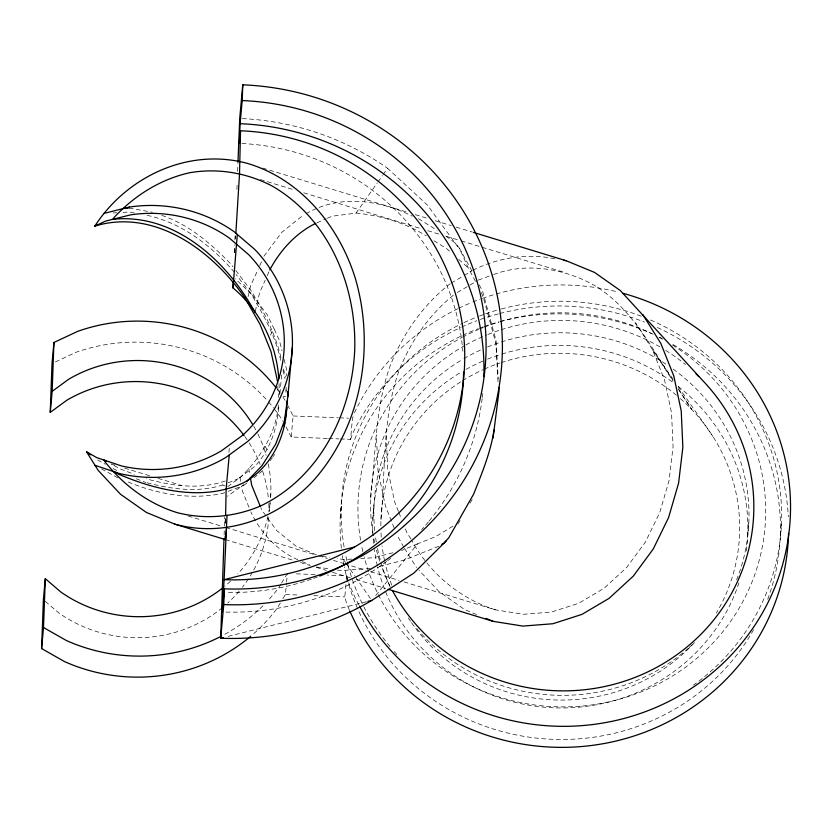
<?xml version="1.0" encoding="UTF-8"?>
<svg xmlns="http://www.w3.org/2000/svg" width="832" height="832" viewBox="0 0 832 832"><rect width="100%" height="100%" fill="white"/><g stroke="black" fill="none" stroke-linecap="round" stroke-linejoin="round"><path stroke-width="0.62" stroke-dasharray="4.16 3.12" d="M225.618 523.401L225.618 517.4M225.202 522.569L225.306 516.485M224.12 535.08L224.38 527.342M224.422 526.053L224.713 517.026M234.395 252.647L234.697 244.91M234.905 239.741L235.061 235.872M236.902 189.426L237.11 184.267M237.619 171.361L237.931 163.623M234.77 252.564L234.998 247.468M235.425 238.638L235.539 236.122M234.926 252.741L235.04 250.162M235.602 238.524L235.726 235.934M380.973 519.47C385.746 469.383 381.95 417.394 399.526 369.398C411.528 339.976 430.071 313.435 455.198 293.769M475.457 281.278L468.198 267.862L459.389 248.186L454.969 242.83L444.694 235.154M228.914 452.483L229.382 447.377M280.717 360.37C275.402 336.263 263.338 314.257 250.702 293.301L235.29 278.855M227.75 486.699L254.946 466.305C270.369 449.634 277.628 427.471 278.907 405.101M228.186 491.369L243.672 485.42L243.734 484.744L227.386 496.257M269.246 511.254L270.036 502.59M270.483 497.65L270.816 493.938M279.947 393.63L281.913 372.091M327.34 438.443L291.221 436.987L293.134 415.969L288.049 405.902M282.88 598.77L285.459 594.495L286.468 583.367M286.582 582.13L287.373 573.466M340.226 517.826L341.37 505.211M340.236 438.963L350.553 439.379L352.466 418.35L354.047 413.899M349.242 609.69A228.415 220.626 5.2 0 1 346.362 602.586L344.791 596.877L346.258 580.798M346.372 579.561L346.705 575.848L327.361 575.078M370.666 497.952C375.939 453.305 374.868 407.212 390.655 364.52C403.478 333.081 423.28 304.741 450.122 283.733M372.819 519.137L373.974 506.522M747.739 534.206L748.883 521.591M780.333 535.517L781.487 522.902M278.439 405.184C275.974 434.21 259.189 460.075 238.139 479.388M248.134 296.546L250.661 285.657L258.211 269.11M255.31 311.178L259.563 292.864L265.19 280.238M350.553 439.379L352.529 433.815A228.415 220.626 5.2 0 1 460.387 327.61M259.771 265.616L261.851 260.957M267.238 275.652L269.287 271.066M460.054 520.52L457.527 524.763M470.09 503.1L472.649 498.732M280.914 584.168L278.98 587.371A173.347 167.44 5.2 0 1 267.509 601.099M281.57 583.097L286.728 574.538M280.301 603.054L277.066 608.4A173.347 167.44 5.2 0 1 251.711 635.419M270.244 335.13L274.321 329.337L267.394 315.026L250.744 292.843M327.298 218.265L331.874 216.247L356.002 213.127L377.198 182.978M377.936 181.927L382.377 175.625M383.115 174.574L387.546 168.272L427.357 205.015L459.337 248.83M270.067 460.751L272.376 457.642M273.135 456.612L274.674 454.532M263.921 256.298L281.809 232.336L303.774 214.718M262.61 470.714L254.041 477.755M375.752 595.483L417.622 543.816L435.344 536.765L453.534 525.876M243.672 485.42L247.822 482.352M451.214 283.088L463.143 276.037M464.225 275.392L471.817 270.899M472.909 270.254C498.337 257.577 528.31 252.658 556.234 259.137M457.413 292.469L477.277 280.717M478.379 280.062L492.44 274.945M55.432 361.91L75.837 352.362A173.347 167.44 5.2 0 1 267.613 400.951M417.622 543.816L401.482 550.566M316.992 222.81L326.144 218.774M306.093 213.751C338.874 194.293 379.423 199.607 412.235 216.164M147.16 482.789C172.255 489.382 200.002 493.168 224.952 484.13M228.28 482.778L238.191 478.764M438.714 546.291L404.165 560.061L379.174 566.478M225.233 481C199.711 489.954 171.694 485.898 146.234 478.795M224.734 492.606L222.487 493.407C190.091 500.282 156.437 494.021 126.318 481.229M493.626 274.56C525.138 262.6 560.882 268.039 590.377 283.171C629.117 304.252 649.678 344.365 672.641 380.016M392.964 552.75L373.506 557.752L360.724 558.542M228.259 636.334L366.704 601.692M356.002 213.127L356.814 213.075C381.191 215.81 405.454 222.778 426.286 235.914M123.022 212.41L128.773 211.994L134.898 213.106M351.78 559.094L344.115 559.572L337.178 558.553M370.427 568.485L341.099 570.596L337.397 570.055M113.1 212.93L116.906 212.753M283.213 396.302L285.542 396.396M293.134 415.969L338.281 417.778M339.57 417.83L348.598 418.194M328.63 438.495L338.946 438.911M296.4 573.83L315.754 574.61M285.459 594.495L299.645 595.067M313.841 595.639L344.791 596.877M322.379 556.4L329.774 557.471M316.441 566.998L330.002 568.974M403.967 581.901L495.425 609.825L523.286 614.286L551.398 612.082L578.666 603.304L604.053 588.286L626.579 567.611L645.372 542.079L659.724 512.658L669.084 480.48L673.067 446.794L671.549 412.88L664.581 380.058L652.413 349.565L635.534 322.598M129.137 208.042L152.402 212.264M147.139 215.332C181.532 222.747 211.214 245.565 233.917 271.679M262.704 168.064L407.919 212.399M415.334 214.666L428.938 218.816M435.115 220.709L451.183 225.618M456.134 227.126L472.202 232.034M260.364 179.566L293.862 189.8M303.794 192.826L421.574 228.79M427.752 230.682L440.128 234.458M446.316 236.35L459.919 240.5M461.157 240.874L480.948 246.917M482.186 247.302L563.826 272.23M222.685 485.046L224.9 485.722M114.785 465.119L111.072 463.996L121.035 469.269L134.243 474.261M124.675 468.146L151.871 476.455M158.059 478.338L181.553 485.514M188.053 515.965L222.227 526.406M225.888 527.519L316.202 555.1M318.677 555.859L327.33 558.501M333.507 560.383L343.398 563.41M344.635 563.784L365.643 570.201M370.594 571.709L399.017 580.393M225.42 539.604L294.299 560.633M300.446 562.515L310.284 565.51M316.451 567.393L326.331 570.409M332.509 572.302L351.042 577.959M355.982 579.467L385.622 588.515M136.313 478.795L145.902 482.508M495.425 609.825C459.659 598.634 429.322 572.946 411.559 540.041M476.549 614.515L464.734 609.648L438.87 591.479L419.078 570.294M161.866 215.415C189.197 224.661 211.266 243.88 231.046 264.254L232.95 266.76M316.41 554.882L295.942 546.083L276.734 530.598L261.778 510.016L260.822 507.645M297.783 559.676C276.91 550.722 260.354 532.241 250.848 511.888M302.411 561.673L309.348 564.658M117.905 477.87L101.462 468.905M97.708 459.971L105.373 464.235M113.048 468.51L117.437 470.943M418.517 218.67L437.06 230.35M433.961 240.75L447.117 249.038L451.256 252.678M45.334 601.37L58.989 613.08A132.558 128.045 5.2 0 0 220.948 608.826M458.723 259.355L468.198 267.862M250.702 293.301L236.111 274.57M235.789 270.504L250.962 290.451C264.17 312.187 276.234 335.265 281.538 360.329M673.067 379.226L652.413 349.565L673.046 381.046M678.226 386.641L712.889 436.415M264.898 446.233L268.393 451.277M343.335 559.447L345.478 562.526M346.185 563.555L354.858 576.077M355.597 577.127L370.999 599.373M678.028 388.638L691.548 409.261L678.246 388.679M410.883 538.959L406.838 532.49L404.03 525.45M403.811 547.258L397.02 535.101M404.477 548.33L416.499 567.538M459.389 248.186L473.273 273.395M479.284 284.887L482.726 291.668L496.049 340.444L498.222 379.007M481.333 292.5L483.486 297.981L495.841 343.054L498.16 384.114M286.135 426.93L291.221 436.987M274.321 329.337L279.406 340.413L281.986 350.875M248.976 507.26L242.393 491.067L241.571 486.273M398.414 511.378L394.68 501.998L387.702 469.175L386.183 435.261M398.882 512.554L401.222 518.419M394.139 527.873L385.476 506.158L378.03 471.089L376.407 434.866M346.705 575.848L347.963 580.414M284.066 359.278L286.291 368.191L286.718 375.939M283.514 369.002L285.48 377.135M282.963 370.146L284.96 378.477M248.758 468.302L249.995 475.415M240.032 477.402L240.687 481.208M286.062 387.275L286.281 391.071M285.834 389.792L285.979 392.33M277.815 386.35L278.47 397.602M279.011 383.542L279.646 394.878M268.466 401.908A173.347 167.44 5.2 0 1 273.426 407.846M274.227 408.855A173.347 167.44 5.2 0 1 283.182 421.377M461.552 327.08A228.415 220.626 5.2 0 1 476.83 320.746M480.397 319.446A228.415 220.626 5.2 0 1 498.649 313.799M499.886 313.477A228.415 220.626 5.2 0 1 644.478 322.046M657.374 327.517A228.415 220.626 5.2 0 1 788.33 516.745M268.788 517.462A132.558 128.045 5.2 0 1 252.98 571.366M252.356 572.468A132.558 128.045 5.2 0 1 249.049 577.886M248.352 578.947A132.558 128.045 5.2 0 1 242.455 587.163M239.252 591.105A132.558 128.045 5.2 0 1 227.75 603.044M244.899 436.654A132.558 128.045 5.2 0 1 247.094 439.785M249.184 442.967A132.558 128.045 5.2 0 1 260.156 464.412M262.735 471.526A132.558 128.045 5.2 0 1 268.424 498.618M268.809 503.651A132.558 128.045 5.2 0 1 268.986 511.202M673.067 344.583A220.251 212.753 5.2 0 1 767.073 601.047M753.584 629.751A220.251 212.753 5.2 0 1 535.538 737.984A220.251 212.753 5.2 0 1 348.306 583.003M347.953 581.776A220.251 212.753 5.2 0 1 344.323 566.935M344.074 565.698A220.251 212.753 5.2 0 1 342.337 555.734M341.359 548.205A220.251 212.753 5.2 0 1 461.635 335.816M462.81 335.254A220.251 212.753 5.2 0 1 478.39 328.64M479.596 328.182A220.251 212.753 5.2 0 1 483.246 326.841M484.432 326.425A220.251 212.753 5.2 0 1 498.93 321.922M500.146 321.589A220.251 212.753 5.2 0 1 651.674 333.611M659.672 337.376A220.251 212.753 5.2 0 1 661.939 338.52M358.904 604.947A228.415 220.626 5.2 0 1 348.733 582.743M354.442 412.786A228.415 220.626 5.2 0 1 457.704 308.786M458.848 308.225A228.415 220.626 5.2 0 1 471.64 302.505M472.815 302.026A228.415 220.626 5.2 0 1 479.929 299.281M482.31 298.418A228.415 220.626 5.2 0 1 618.342 292.074M263.037 605.717A173.347 167.44 5.2 0 1 222.758 635.419M276.931 388.846A173.347 167.44 5.2 0 1 280.02 392.964M282.974 397.166A173.347 167.44 5.2 0 1 285.095 400.358M270.192 502.694A132.558 128.045 5.2 0 1 268.923 511.43M267.935 516.36A132.558 128.045 5.2 0 1 237.786 573.914M230.599 581.152A132.558 128.045 5.2 0 1 224.858 586.186M253.739 426.275A132.558 128.045 5.2 0 1 257.39 432.983M257.962 434.117A132.558 128.045 5.2 0 1 266.136 455.333M268.258 463.934A132.558 128.045 5.2 0 1 270.629 497.682M389.802 585.53A191.703 185.172 5.2 0 1 381.337 565.822M379.683 561.07A191.703 185.172 5.2 0 1 376.449 550.17M374.681 542.818A191.703 185.172 5.2 0 1 373.017 534.196M372.809 532.927A191.703 185.172 5.2 0 1 464.724 345.582M465.847 344.947A191.703 185.172 5.2 0 1 486.741 334.932M487.937 334.443A191.703 185.172 5.2 0 1 500.011 330.065M501.238 329.67A191.703 185.172 5.2 0 1 660.13 347.027M665.662 350.366A191.703 185.172 5.2 0 1 685.474 364.582M738.982 582.837A187.626 181.23 5.2 0 1 552.999 707.772A187.626 181.23 5.2 0 1 377.686 567.091M377.395 565.843A187.626 181.23 5.2 0 1 374.369 549.609M373.61 543.286A187.626 181.23 5.2 0 1 373.079 536.931M372.996 535.652A187.626 181.23 5.2 0 1 461.646 371.883M465.982 369.398A187.626 181.23 5.2 0 1 482.934 361.057M487.604 359.112A187.626 181.23 5.2 0 1 500.625 354.442M501.831 354.068A187.626 181.23 5.2 0 1 674.138 383.302M678.278 386.474A187.626 181.23 5.2 0 1 746.179 551.928M680.389 398.59A179.462 173.347 5.2 0 1 716.404 613.059M694.429 642.626A179.462 173.347 5.2 0 1 411.195 622.242M410.467 621.192A179.462 173.347 5.2 0 1 408.356 617.999M391.747 585.135A179.462 173.347 5.2 0 1 384.873 562.068M384.602 560.83A179.462 173.347 5.2 0 1 382.096 545.927M381.254 537.118A179.462 173.347 5.2 0 1 380.942 530.795M380.858 525.751A179.462 173.347 5.2 0 1 461.552 381.295M462.634 380.609A179.462 173.347 5.2 0 1 483.111 369.668M484.297 369.138A179.462 173.347 5.2 0 1 499.959 363.002M501.176 362.596A179.462 173.347 5.2 0 1 676.458 395.231M673.192 369.148A187.626 181.23 5.2 0 1 736.642 579.831M692.141 644.862A187.626 181.23 5.2 0 1 689.291 647.462M688.334 648.315A187.626 181.23 5.2 0 1 414.752 626.174M390.187 587.007A187.626 181.23 5.2 0 1 377.447 548.246M376.282 542.006A187.626 181.23 5.2 0 1 375.346 535.725M374.754 530.67A187.626 181.23 5.2 0 1 462.79 359.268M463.861 358.634A187.626 181.23 5.2 0 1 481.77 349.45M487.583 346.975A187.626 181.23 5.2 0 1 667.982 365.508M650.52 319.987A220.251 212.753 5.2 0 1 693.451 685.173M396.812 654.399A220.251 212.753 5.2 0 1 394.233 651.529M390.042 646.63A220.251 212.753 5.2 0 1 362.825 604.77M362.263 603.616A220.251 212.753 5.2 0 1 347.152 561.766M346.85 560.529A220.251 212.753 5.2 0 1 345.478 554.32M344.084 546.863A220.251 212.753 5.2 0 1 462.779 323.201M463.965 322.639A220.251 212.753 5.2 0 1 478.317 316.482M479.534 316.025A220.251 212.753 5.2 0 1 484.401 314.226M485.586 313.81A220.251 212.753 5.2 0 1 500.074 309.306M501.301 308.974A220.251 212.753 5.2 0 1 642.314 316.618M672.485 345.041A203.944 196.986 5.2 0 1 680.524 670.769A203.944 196.986 5.2 0 1 364.073 556.66M362.835 551.616A203.944 196.986 5.2 0 1 361.483 545.293M360.568 540.228A203.944 196.986 5.2 0 1 461.24 337.844M462.363 337.23A203.944 196.986 5.2 0 1 478.556 329.482M479.742 328.983A203.944 196.986 5.2 0 1 483.309 327.527M484.494 327.059A203.944 196.986 5.2 0 1 499.002 322.015M500.23 321.641A203.944 196.986 5.2 0 1 653.401 334.36M659.131 337.293A203.944 196.986 5.2 0 1 664.768 340.402M482.747 393.484A252.886 244.265 5.2 0 1 482.321 397.353M482.165 398.642A252.886 244.265 5.2 0 1 429.218 520.905M428.397 521.882A252.886 244.265 5.2 0 1 421.678 529.61M390.728 558.324A252.886 244.265 5.2 0 1 387.66 560.674M386.63 561.454A252.886 244.265 5.2 0 1 222.248 611.957M317.325 576.982A232.492 224.567 5.2 0 1 313.695 578.323M311.262 579.186A232.492 224.567 5.2 0 1 225.482 592.363M241.904 143.499A232.492 224.567 5.2 0 1 462.852 351.229M242.278 118.581A269.204 260.031 5.2 0 1 387.546 168.272"/><path stroke-width="1.25" d="M225.618 514.998L226.148 488.956L229.247 454.958M223.226 637.593L220.709 638.227L223.777 604.583A269.204 260.031 5.2 0 0 502.237 355.514A269.204 260.031 5.2 0 0 242.778 84.822L242.206 100.568A252.886 244.265 5.2 0 1 485.93 354.858A252.886 244.265 5.2 0 1 224.349 588.827L222.248 611.957L224.11 579.654A232.492 224.567 5.2 0 0 464.599 364.551A232.492 224.567 5.2 0 0 240.531 130.77L239.512 174.065L235.851 233.345M223.995 538.938L220.709 638.227A269.204 260.031 5.2 0 0 371.738 600.434L413.899 573.061L446.368 540.758M250.734 636.251A173.347 167.44 5.2 0 1 64.532 661.586L41.6 648.565L43.389 599.695L45.302 578.666L60.902 592.062A132.558 128.045 5.2 0 0 222.862 587.798M244.14 435.625A132.558 128.045 5.2 0 0 66.778 400.275L50.242 412.37L52.021 363.501L53.934 342.472L77.75 331.334A173.347 167.44 5.2 0 1 276.141 387.826M41.6 648.565L43.514 627.546L45.302 578.666M50.242 412.37L52.156 391.352L53.934 342.472M242.206 100.568L240.094 123.698L239.377 143.385L240.531 130.77M223.777 604.583L224.349 588.827M354.546 547.019L224.11 579.654L227.032 515.341M237.307 234.437L232.991 287.914C259.719 310.263 276.671 344.053 278.751 378.81M232.991 287.914L233.23 281.944M237.973 162.334L239.72 118.466L242.778 84.822M226.606 527.145L225.42 539.604L174.741 524.129L146.38 512.439L120.515 494.27L98.134 470.319L86.57 451.828L96.772 457.621L121.347 465.899A132.558 128.045 5.2 0 0 221.468 450.788L242.112 435.677A132.558 128.045 5.2 0 0 248.737 254.696L229.247 237.983A132.558 128.045 5.2 0 0 130.53 214.874L105.414 221.156L94.817 226.106C127.119 176.166 189.197 147.285 247.801 163.509C301.226 179.494 339.394 226.668 355.42 278.689C375.211 346.83 361.754 424.85 314.829 479.034C279.906 517.92 226.117 538.304 174.741 524.129M129.137 208.042L129.22 207.085A140.722 135.928 5.2 0 1 234.01 231.608L254.696 249.361A140.722 135.928 5.2 0 1 247.676 441.48L225.753 457.517A140.722 135.928 5.2 0 1 119.475 473.554L95.004 465.317M286.874 401.201C287.414 433.202 272.802 466.638 243.932 482.57L243.693 482.674C203.902 501.54 158.018 490.911 119.392 474.51L119.475 473.554M244.743 298.553L244.816 297.783C212.254 250.578 154.627 207.948 94.817 226.106M247.073 481.27L261.893 465.795L275.61 444.288L284.367 421.065L287.872 396.49L292.365 347.079M494 430.009C490.745 452.119 481.863 473.47 473.647 494.114L448.802 537.732L443.986 543.14L441.875 544.398M493.054 438.048L499.002 391.05L498.774 387.431M284.201 426.379L284.731 422.614M285.085 420.098L286.863 407.524M269.797 269.922C280.01 250.526 295.942 232.918 315.838 223.319M52.156 391.352L68.692 379.246A132.558 128.045 5.2 0 1 252.439 424.091M104.218 213.346L129.22 207.085M367.962 601.38L371.738 600.434M123.937 208.406L128.097 208.114M563.68 260.322L566.155 260.718L594.516 272.407L620.381 290.576L702.416 380.234A191.703 185.172 5.2 0 1 673.254 657.27A191.703 185.172 5.2 0 1 392.746 591.157M388.097 589.274L493.095 621.338L522.86 626.09L552.885 623.74L582.015 614.359L609.128 598.322L633.183 576.243L653.266 548.964L668.595 517.546L678.59 483.174L682.854 447.19L681.231 410.966L673.774 375.898L660.785 343.335L642.762 314.527M473.439 232.409L566.155 260.718M486.002 618.415L493.095 621.338M114.296 471.817L119.392 474.51M106.007 461.178L103.979 460.044L105.362 462.249C123.978 485.514 148.46 503.734 177.07 512.616C204.797 519.761 234 517.265 260.312 506.085C319.374 478.109 352.113 412.984 354.713 349.586C356.73 285.979 328.796 218.566 272.022 185.962C246.657 172.734 217.734 167.856 189.498 172.765C160.358 179.317 134.597 195.51 114.317 217.235L112.788 219.315C174.72 212.732 227.375 261.373 255.029 312.354M43.514 627.546L66.446 640.557A173.347 167.44 5.2 0 0 221.614 636.022M86.57 451.828L90.584 454.844M244.816 297.783L259.99 324.303L270.993 351.53L277.524 381.347M260.333 506.449L251.67 485.108L250.401 477.786M225.129 536.484L225.42 539.604M287.602 391.737L287.872 396.49M788.559 533.312A228.415 220.626 5.2 0 1 602.711 743.777A228.415 220.626 5.2 0 1 349.752 610.875M623.282 293.374A228.415 220.626 5.2 0 1 739.544 645.736A228.415 220.626 5.2 0 1 359.518 606.081M696.082 373.932A191.703 185.172 5.2 0 1 698.838 376.605M240.094 123.698A252.886 244.265 5.2 0 1 483.87 376.698M463.58 372.008A232.492 224.567 5.2 0 1 319.738 576.056"/></g></svg>
